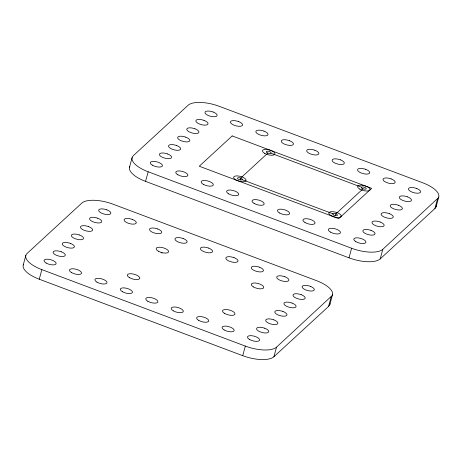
<?xml version="1.0" encoding="UTF-8"?>
<svg xmlns="http://www.w3.org/2000/svg" width="462" height="462" viewBox="0 0 462 462"><rect width="100%" height="100%" fill="white"/><g stroke="black" fill="none" stroke-linecap="round" stroke-linejoin="round"><path stroke-width="0.69" d="M23.233 265.015L25.837 255.428M39.258 279.215L41.863 269.629A25.144 9.742 15.2 0 1 27.125 253.419L81.786 203.107A25.156 9.748 15.2 0 1 112.988 204.164L316.447 280.619A25.156 9.748 15.2 0 1 332.19 295.541L276.519 347.147L273.914 356.733A25.144 9.742 15.2 0 1 242.717 355.676L39.258 279.215A25.144 9.742 15.2 0 1 23.516 264.299M129.527 167.175L132.132 157.588M145.559 181.375L148.163 171.789A25.144 9.742 15.2 0 1 133.42 155.584L188.08 105.272A25.156 9.748 15.2 0 1 219.288 106.324L422.742 182.785A25.156 9.748 15.2 0 1 438.484 197.707L382.819 249.307L380.214 258.893A25.144 9.742 15.2 0 1 349.012 257.836L145.559 181.375A25.144 9.742 15.2 0 1 129.81 166.459M240.165 180.001L240.685 178.084L267.873 153.061M242.717 355.676L245.322 346.09A25.144 9.742 15.2 0 0 276.519 347.147M335.325 215.766L335.851 213.848L363.034 188.825M273.914 356.733L328.58 306.416L331.185 296.829M329.868 304.412L332.473 294.825M349.012 257.836L351.617 248.25A25.144 9.742 15.2 0 0 382.819 249.307M380.214 258.893L434.881 208.576L437.485 198.989M436.163 206.578L438.767 196.991M328.58 306.416L329.585 305.128A25.156 9.748 15.2 0 0 330.001 303.655M434.881 208.576L435.88 207.294A25.156 9.748 15.2 0 0 436.295 205.821M270.934 153.165A2.472 0.959 15.2 0 0 268.249 151.247A2.472 0.959 15.2 0 0 266.851 152.535A2.472 0.959 15.2 0 0 270.934 153.165L361.59 187.231M242.134 179.672A2.472 0.959 15.2 0 0 239.449 177.76A2.472 0.959 15.2 0 0 238.046 179.048A2.472 0.959 15.2 0 0 242.134 179.672L332.784 213.744M148.163 171.789L351.617 248.25M41.863 269.629L245.322 346.09M161.18 252.726A6.468 2.506 15.2 0 1 162.156 252.997M232.178 135.932L199.261 166.228L338.727 218.642L371.644 188.346L232.178 135.932M213.115 112.006L212.191 111.689A6.289 2.437 15.2 0 0 205.007 112.838L205.203 113.265A6.289 2.437 15.2 0 0 208.125 115.431L209.003 115.795A6.289 2.437 15.2 0 0 217.157 115.367L217.111 114.963A6.289 2.437 15.2 0 0 213.115 112.006M238.548 121.564L237.624 121.246A6.289 2.437 15.2 0 0 230.44 122.39L230.636 122.823A6.289 2.437 15.2 0 0 233.558 124.988L234.43 125.352A6.289 2.437 15.2 0 0 242.585 124.925L242.538 124.521A6.289 2.437 15.2 0 0 238.548 121.564M263.981 131.121L263.057 130.804A6.289 2.437 15.2 0 0 255.873 131.947L256.063 132.38A6.289 2.437 15.2 0 0 258.991 134.546L259.863 134.904A6.289 2.437 15.2 0 0 268.018 134.482L267.972 134.078A6.289 2.437 15.2 0 0 263.981 131.121M289.408 140.679L288.484 140.361A6.289 2.437 15.2 0 0 281.3 141.505L281.497 141.938A6.289 2.437 15.2 0 0 284.425 144.104L285.297 144.462A6.289 2.437 15.2 0 0 293.451 144.04L293.405 143.636A6.289 2.437 15.2 0 0 289.408 140.679M314.841 150.237L313.917 149.919A6.289 2.437 15.2 0 0 306.733 151.062L306.93 151.496A6.289 2.437 15.2 0 0 309.858 153.661L310.73 154.019A6.289 2.437 15.2 0 0 318.884 153.598L318.838 153.193A6.289 2.437 15.2 0 0 314.841 150.237M340.275 159.794L339.351 159.477A6.289 2.437 15.2 0 0 332.166 160.62L332.363 161.053A6.289 2.437 15.2 0 0 335.285 163.219L336.163 163.577A6.289 2.437 15.2 0 0 344.317 163.155L344.271 162.751A6.289 2.437 15.2 0 0 340.275 159.794M365.708 169.352L364.784 169.034A6.289 2.437 15.2 0 0 357.6 170.178L357.796 170.611A6.289 2.437 15.2 0 0 360.718 172.776L361.59 173.135A6.289 2.437 15.2 0 0 369.744 172.713L369.698 172.309A6.289 2.437 15.2 0 0 365.708 169.352M391.141 178.91L390.217 178.592A6.289 2.437 15.2 0 0 383.033 179.735L383.223 180.168A6.289 2.437 15.2 0 0 386.151 182.334L387.023 182.692A6.289 2.437 15.2 0 0 395.177 182.271L395.131 181.866A6.289 2.437 15.2 0 0 391.141 178.91M416.568 188.467L415.644 188.15A6.289 2.437 15.2 0 0 408.46 189.293L408.656 189.726A6.289 2.437 15.2 0 0 411.584 191.892L412.456 192.25A6.289 2.437 15.2 0 0 420.611 191.828L420.564 191.424A6.289 2.437 15.2 0 0 416.568 188.467M204.002 120.391L203.078 120.074A6.289 2.437 15.2 0 0 195.894 121.223L196.09 121.65A6.289 2.437 15.2 0 0 199.018 123.816L199.89 124.18A6.289 2.437 15.2 0 0 208.044 123.752L207.998 123.348A6.289 2.437 15.2 0 0 204.002 120.391M407.461 196.852L406.537 196.535A6.289 2.437 15.2 0 0 399.353 197.678L399.549 198.111A6.289 2.437 15.2 0 0 402.471 200.277L403.343 200.635A6.289 2.437 15.2 0 0 411.498 200.213L411.451 199.809A6.289 2.437 15.2 0 0 407.461 196.852M194.895 128.777L193.971 128.465A6.289 2.437 15.2 0 0 186.787 129.608L186.983 130.036A6.289 2.437 15.2 0 0 189.905 132.201L190.777 132.565A6.289 2.437 15.2 0 0 198.931 132.138L198.885 131.734A6.289 2.437 15.2 0 0 194.895 128.777M398.348 205.238L397.424 204.92A6.289 2.437 15.2 0 0 390.24 206.069L390.436 206.497A6.289 2.437 15.2 0 0 393.358 208.662L394.236 209.026A6.289 2.437 15.2 0 0 402.39 208.599L402.344 208.195A6.289 2.437 15.2 0 0 398.348 205.238M185.782 137.162L184.858 136.85A6.289 2.437 15.2 0 0 177.674 137.994L177.87 138.421A6.289 2.437 15.2 0 0 180.792 140.587L181.664 140.95A6.289 2.437 15.2 0 0 189.824 140.523L189.772 140.119A6.289 2.437 15.2 0 0 185.782 137.162M389.235 213.623L388.311 213.311A6.289 2.437 15.2 0 0 381.127 214.455L381.323 214.882A6.289 2.437 15.2 0 0 384.251 217.048L385.123 217.411A6.289 2.437 15.2 0 0 393.278 216.984L393.231 216.58A6.289 2.437 15.2 0 0 389.235 213.623M176.669 145.547L175.745 145.235A6.289 2.437 15.2 0 0 168.561 146.379L168.757 146.812A6.289 2.437 15.2 0 0 171.685 148.978L172.557 149.336A6.289 2.437 15.2 0 0 180.711 148.908L180.665 148.504A6.289 2.437 15.2 0 0 176.669 145.547M380.128 222.008L379.204 221.696A6.289 2.437 15.2 0 0 372.02 222.84L372.216 223.267A6.289 2.437 15.2 0 0 375.138 225.433L376.01 225.797A6.289 2.437 15.2 0 0 384.165 225.369L384.118 224.965A6.289 2.437 15.2 0 0 380.128 222.008M167.562 153.933L166.638 153.621A6.289 2.437 15.2 0 0 159.454 154.764L159.644 155.197A6.289 2.437 15.2 0 0 162.572 157.363L163.444 157.721A6.289 2.437 15.2 0 0 171.598 157.294L171.552 156.889A6.289 2.437 15.2 0 0 167.562 153.933M371.015 230.394L370.091 230.082A6.289 2.437 15.2 0 0 362.907 231.225L363.103 231.658A6.289 2.437 15.2 0 0 366.025 233.824L366.903 234.182A6.289 2.437 15.2 0 0 375.057 233.755L375.011 233.35A6.289 2.437 15.2 0 0 371.015 230.394M106.82 209.84L105.896 209.529A6.289 2.437 15.2 0 0 98.712 210.672L98.908 211.105A6.289 2.437 15.2 0 0 101.831 213.271L102.703 213.629A6.289 2.437 15.2 0 0 110.857 213.201L110.811 212.797A6.289 2.437 15.2 0 0 106.82 209.84M132.248 219.398L131.329 219.086A6.289 2.437 15.2 0 0 124.139 220.23L124.336 220.663A6.289 2.437 15.2 0 0 127.264 222.828L128.136 223.186A6.289 2.437 15.2 0 0 136.29 222.759L136.244 222.355A6.289 2.437 15.2 0 0 132.248 219.398M157.681 228.956L156.757 228.644A6.289 2.437 15.2 0 0 149.572 229.787L149.769 230.22A6.289 2.437 15.2 0 0 152.697 232.386L153.569 232.744A6.289 2.437 15.2 0 0 161.723 232.317L161.677 231.912A6.289 2.437 15.2 0 0 157.681 228.956M183.114 238.513L182.19 238.201A6.289 2.437 15.2 0 0 175.006 239.345L175.202 239.778A6.289 2.437 15.2 0 0 178.124 241.944L179.002 242.302A6.289 2.437 15.2 0 0 187.156 241.874L187.11 241.47A6.289 2.437 15.2 0 0 183.114 238.513M208.547 248.071L207.623 247.759A6.289 2.437 15.2 0 0 200.439 248.903L200.635 249.336A6.289 2.437 15.2 0 0 203.557 251.501L204.429 251.859A6.289 2.437 15.2 0 0 212.584 251.432L212.537 251.028A6.289 2.437 15.2 0 0 208.547 248.071M233.98 257.629L233.056 257.317A6.289 2.437 15.2 0 0 225.872 258.46L226.068 258.893A6.289 2.437 15.2 0 0 228.99 261.059L229.862 261.417A6.289 2.437 15.2 0 0 238.017 260.99L237.97 260.585A6.289 2.437 15.2 0 0 233.98 257.629M259.407 267.186L258.489 266.874A6.289 2.437 15.2 0 0 251.299 268.018L251.495 268.451A6.289 2.437 15.2 0 0 254.423 270.617L255.295 270.975A6.289 2.437 15.2 0 0 263.45 270.547L263.404 270.143A6.289 2.437 15.2 0 0 259.407 267.186M284.84 276.744L283.916 276.432A6.289 2.437 15.2 0 0 276.732 277.575L276.929 278.008A6.289 2.437 15.2 0 0 279.857 280.174L280.729 280.532A6.289 2.437 15.2 0 0 288.883 280.105L288.837 279.701A6.289 2.437 15.2 0 0 284.84 276.744M310.273 286.301L309.349 285.99A6.289 2.437 15.2 0 0 302.165 287.133L302.362 287.566A6.289 2.437 15.2 0 0 305.284 289.732L306.162 290.09A6.289 2.437 15.2 0 0 314.316 289.662L314.27 289.258A6.289 2.437 15.2 0 0 310.273 286.301M97.707 218.231L96.783 217.914A6.289 2.437 15.2 0 0 89.599 219.057L89.795 219.49A6.289 2.437 15.2 0 0 92.718 221.656L93.59 222.014A6.289 2.437 15.2 0 0 101.75 221.593L101.704 221.188A6.289 2.437 15.2 0 0 97.707 218.231M301.16 294.687L300.236 294.375A6.289 2.437 15.2 0 0 293.052 295.518L293.249 295.951A6.289 2.437 15.2 0 0 296.177 298.117L297.049 298.475A6.289 2.437 15.2 0 0 305.203 298.048L305.157 297.644A6.289 2.437 15.2 0 0 301.16 294.687M88.594 226.617L87.67 226.299A6.289 2.437 15.2 0 0 80.486 227.443L80.683 227.876A6.289 2.437 15.2 0 0 83.61 230.041L84.482 230.399A6.289 2.437 15.2 0 0 92.637 229.978L92.591 229.574A6.289 2.437 15.2 0 0 88.594 226.617M292.053 303.072L291.129 302.76A6.289 2.437 15.2 0 0 283.945 303.904L284.142 304.337A6.289 2.437 15.2 0 0 287.064 306.502L287.936 306.86A6.289 2.437 15.2 0 0 296.09 306.433L296.044 306.029A6.289 2.437 15.2 0 0 292.053 303.072M79.487 235.002L78.563 234.684A6.289 2.437 15.2 0 0 71.379 235.834L71.57 236.261A6.289 2.437 15.2 0 0 74.498 238.427L75.37 238.79A6.289 2.437 15.2 0 0 83.524 238.363L83.478 237.959A6.289 2.437 15.2 0 0 79.487 235.002M282.94 311.463L282.016 311.145A6.289 2.437 15.2 0 0 274.832 312.289L275.029 312.722A6.289 2.437 15.2 0 0 277.951 314.888L278.829 315.246A6.289 2.437 15.2 0 0 286.983 314.824L286.937 314.42A6.289 2.437 15.2 0 0 282.94 311.463M70.374 243.387L69.45 243.076A6.289 2.437 15.2 0 0 62.266 244.219L62.462 244.646A6.289 2.437 15.2 0 0 65.385 246.812L66.257 247.176A6.289 2.437 15.2 0 0 74.417 246.748L74.365 246.344A6.289 2.437 15.2 0 0 70.374 243.387M273.827 319.848L272.903 319.531A6.289 2.437 15.2 0 0 265.719 320.68L265.916 321.107A6.289 2.437 15.2 0 0 268.844 323.273L269.716 323.637A6.289 2.437 15.2 0 0 277.87 323.209L277.824 322.805A6.289 2.437 15.2 0 0 273.827 319.848M61.261 251.773L60.337 251.461A6.289 2.437 15.2 0 0 53.153 252.604L53.349 253.032A6.289 2.437 15.2 0 0 56.277 255.197L57.149 255.561A6.289 2.437 15.2 0 0 65.304 255.134L65.258 254.729A6.289 2.437 15.2 0 0 61.261 251.773M264.72 328.234L263.796 327.916A6.289 2.437 15.2 0 0 256.612 329.065L256.808 329.493A6.289 2.437 15.2 0 0 259.731 331.658L260.603 332.022A6.289 2.437 15.2 0 0 268.757 331.595L268.711 331.19A6.289 2.437 15.2 0 0 264.72 328.234M46.113 263.045A6.289 2.437 15.2 0 0 56.087 263.889A6.289 2.437 15.2 0 0 48.077 259.222A6.289 2.437 15.2 0 0 46.113 263.045M71.546 272.603A6.289 2.437 15.2 0 0 81.52 273.446A6.289 2.437 15.2 0 0 73.51 268.78A6.289 2.437 15.2 0 0 71.546 272.603M129.487 277.685A6.468 2.506 15.2 0 0 139.743 278.551A6.468 2.506 15.2 0 0 131.508 273.752A6.468 2.506 15.2 0 0 129.487 277.685M122.413 291.718A6.289 2.437 15.2 0 0 132.386 292.562A6.289 2.437 15.2 0 0 124.376 287.895A6.289 2.437 15.2 0 0 122.413 291.718M224.653 313.45A6.468 2.506 15.2 0 0 234.91 314.316A6.468 2.506 15.2 0 0 226.669 309.517A6.468 2.506 15.2 0 0 224.653 313.45M253.453 286.942A6.468 2.506 15.2 0 0 263.71 287.803A6.468 2.506 15.2 0 0 255.474 283.004A6.468 2.506 15.2 0 0 253.453 286.942M96.98 282.161A6.289 2.437 15.2 0 0 106.953 283.004A6.289 2.437 15.2 0 0 98.943 278.338A6.289 2.437 15.2 0 0 96.98 282.161M158.293 251.178A6.468 2.506 15.2 0 0 168.549 252.044A6.468 2.506 15.2 0 0 160.308 247.245A6.468 2.506 15.2 0 0 158.293 251.178M249.572 339.506A6.289 2.437 15.2 0 0 259.546 340.35A6.289 2.437 15.2 0 0 251.536 335.683A6.289 2.437 15.2 0 0 249.572 339.506M224.139 329.949A6.289 2.437 15.2 0 0 234.113 330.792A6.289 2.437 15.2 0 0 226.103 326.126A6.289 2.437 15.2 0 0 224.139 329.949M198.706 320.391A6.289 2.437 15.2 0 0 208.68 321.234A6.289 2.437 15.2 0 0 200.67 316.568A6.289 2.437 15.2 0 0 198.706 320.391M147.846 301.276A6.289 2.437 15.2 0 0 157.813 302.119A6.289 2.437 15.2 0 0 149.809 297.453A6.289 2.437 15.2 0 0 147.846 301.276M173.273 310.834A6.289 2.437 15.2 0 0 183.247 311.677A6.289 2.437 15.2 0 0 175.237 307.011A6.289 2.437 15.2 0 0 173.273 310.834M152.414 165.211A6.289 2.437 15.2 0 0 162.387 166.049A6.289 2.437 15.2 0 0 154.377 161.382A6.289 2.437 15.2 0 0 152.414 165.211M177.847 174.769A6.289 2.437 15.2 0 0 187.815 175.606A6.289 2.437 15.2 0 0 179.81 170.94A6.289 2.437 15.2 0 0 177.847 174.769M235.782 179.851A6.468 2.506 15.2 0 0 246.044 180.711A6.468 2.506 15.2 0 0 237.803 175.918A6.468 2.506 15.2 0 0 235.782 179.851M228.707 193.884A6.289 2.437 15.2 0 0 238.681 194.721A6.289 2.437 15.2 0 0 230.671 190.055A6.289 2.437 15.2 0 0 228.707 193.884M330.948 215.615A6.468 2.506 15.2 0 0 341.204 216.476A6.468 2.506 15.2 0 0 332.969 211.677A6.468 2.506 15.2 0 0 330.948 215.615M359.754 189.102A6.468 2.506 15.2 0 0 370.01 189.969A6.468 2.506 15.2 0 0 361.769 185.17A6.468 2.506 15.2 0 0 359.754 189.102M203.274 184.326A6.289 2.437 15.2 0 0 213.248 185.164A6.289 2.437 15.2 0 0 205.238 180.498A6.289 2.437 15.2 0 0 203.274 184.326M264.587 153.338A6.468 2.506 15.2 0 0 274.844 154.204A6.468 2.506 15.2 0 0 266.609 149.405A6.468 2.506 15.2 0 0 264.587 153.338M355.867 241.666A6.289 2.437 15.2 0 0 365.84 242.51A6.289 2.437 15.2 0 0 357.831 237.843A6.289 2.437 15.2 0 0 355.867 241.666M330.434 232.109A6.289 2.437 15.2 0 0 340.407 232.952A6.289 2.437 15.2 0 0 332.397 228.286A6.289 2.437 15.2 0 0 330.434 232.109M305.007 222.557A6.289 2.437 15.2 0 0 314.974 223.394A6.289 2.437 15.2 0 0 306.97 218.728A6.289 2.437 15.2 0 0 305.007 222.557M254.14 203.442A6.289 2.437 15.2 0 0 264.114 204.279A6.289 2.437 15.2 0 0 256.104 199.613A6.289 2.437 15.2 0 0 254.14 203.442M279.574 212.999A6.289 2.437 15.2 0 0 289.547 213.837A6.289 2.437 15.2 0 0 281.537 209.171A6.289 2.437 15.2 0 0 279.574 212.999M333.212 214.813A2.472 0.959 15.2 0 0 337.295 215.436A2.472 0.959 15.2 0 0 334.615 213.519A2.472 0.959 15.2 0 0 333.212 214.813M362.017 188.3A2.472 0.959 15.2 0 0 366.1 188.929A2.472 0.959 15.2 0 0 363.415 187.012A2.472 0.959 15.2 0 0 362.017 188.3"/></g></svg>
